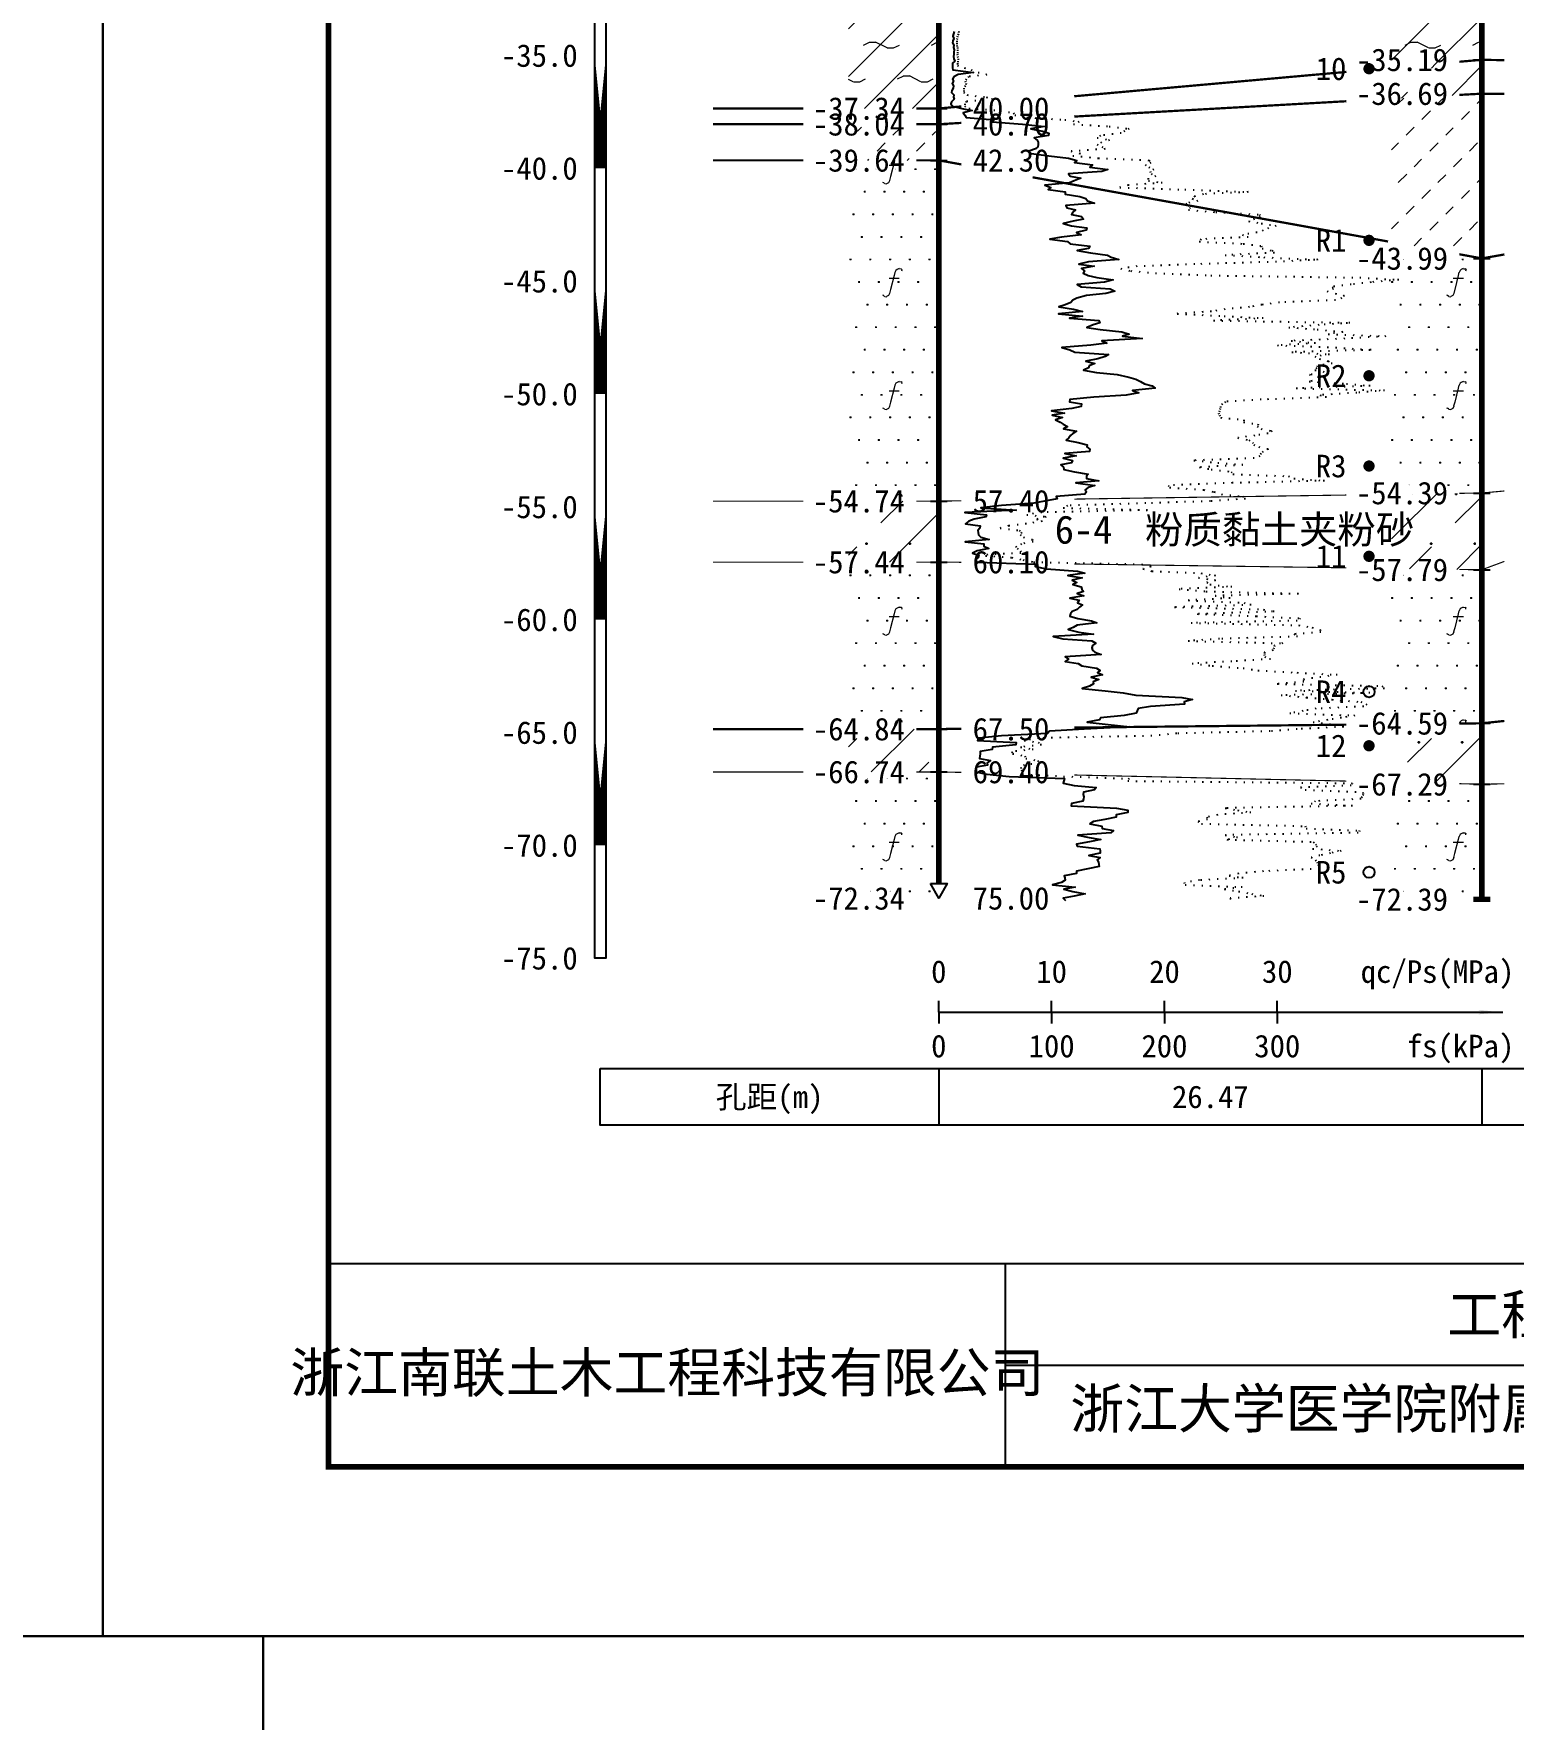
# Model space of a CAD drawing. Extents: x -37 to 3540, y -1485 to 297.
# Drawn here: x 1302.6 to 1433.7, y -7.4 to 142 of the extents above; entities that cross this region are included whole.
import ezdxf
from ezdxf.enums import TextEntityAlignment as Align

# ---------------------------------------------------------------- set-up
doc = ezdxf.new("R2010")
doc.units = 0
doc.linetypes.add('DOT', pattern=[6.35, 0, -6.35])
doc.layers.get('0').update_dxf_attribs({"linetype": 'CONTINUOUS'})
for name, color, linetype in [('CURVE', 200, 'CONTINUOUS'), ('FRAME', 7, 'CONTINUOUS'), ('HOLE', 41, 'CONTINUOUS'), ('RULER', 7, 'CONTINUOUS'), ('SAMPLE', 1, 'CONTINUOUS'), ('STRATUM', 241, 'CONTINUOUS')]:
    doc.layers.add(name, color=color, linetype=linetype)
doc.layers.add('HATCH', color=7, linetype='CONTINUOUS', lineweight=13)
doc.styles.add('ST', font='')
doc.styles.get('ST').set_extended_font_data('SimSun')
pattern_1 = [(45, (1308.7487, 0), (-2.12132, 2.12132), [10, 0]), (26.565, (1309.8228, -0.2536), (5.999823, 5.999812), [0.567, -12.849]), (0, (1309.256, -0.2536), (0, 6), [0.567, -5.433]), (26.565, (1307.1674, 0), (5.999823, 5.999812), [0.567, -12.849]), (0, (1307.6745, 0.2536), (0, 6), [0.567, -5.433]), (153.435, (1309.2558, -0.2536), (-5.999818, -5e-06), [1.134, -12.2826]), (26.565, (1312.8228, 2.7464), (5.999823, 5.999812), [0.567, -12.849]), (0, (1312.256, 2.7464), (0, 6), [0.567, -5.433]), (26.565, (1310.1674, 3), (5.999823, 5.999812), [0.567, -12.849]), (0, (1310.6745, 3.2536), (0, 6), [0.567, -5.433]), (153.435, (1312.2558, 2.7464), (-5.999818, -5e-06), [1.134, -12.2826])]
pattern_2 = [(45, (1308.7487, 0), (-6e-07, 6.99998), [0.9473, -8.9522]), (45, (1310.1487, 1.4), (-6e-07, 6.99998), [0.9869, -8.9126]), (45, (1311.5487, 2.8), (-6e-07, 6.99998), [1.06018, -8.83931]), (45, (1312.9487, 4.2), (-6e-07, 6.99998), [0.94918, -8.95032]), (45, (1314.3487, 5.6), (-6e-07, 6.99998), [1.0365, -8.863]), (45, (1312.2487, 0), (-6e-07, 6.99998), [1.01335, -8.88615]), (45, (1313.6487, 1.4), (-6e-07, 6.99998), [1.07896, -12.12037]), (45, (1315.0487, 2.8), (-6e-07, 6.99998), [0.99882, -8.90067]), (45, (1309.4487, 4.2), (-4e-07, 6.99998), [1.05533, -8.84416]), (45, (1310.8487, 5.6), (-4e-07, 6.99998), [1.0365, -8.863])]
pattern_3 = [(82.875, (1307.914, -1.206), (0.000369, 10.0001764), [0.0893, -80.5337]), (143.13, (1308.015, -1.2818), (-29.999964, 20.000054), [0.12627, -49.87373]), (172.875, (1308.1923, -1.304), (-70.000246, 9.99966), [0.17857, -80.44443]), (206.565, (1308.3707, -1.2147), (-9.9997, -9.99969), [0.19954, -22.16046]), (243.435, (1308.46, -1.0363), (9e-06, -9.9997), [0.19954, -22.16146]), (255.964, (1308.5493, -0.679), (-0.0002, -9.9995), [0.36813, -40.86287]), (255.964, (1308.8593, 0.561), (-0.0002, -9.9995), [1.2784, -39.9526]), (255.964, (1308.9278, 0.835), (-0.0002, -9.9995), [0.28235, -40.94865]), (216.87, (1309.118, 1.0892), (-9.999982, -10.000018), [0.12627, -49.87373]), (243.435, (1309.017, 1.0135), (9e-06, -9.9997), [0.19954, -22.16146]), (206.565, (1309.2965, 1.1785), (-9.9997, -9.99969), [0.19954, -22.16046]), (172.875, (1309.4737, 1.1563), (-70.000246, 9.99966), [0.17857, -80.44443]), (143.13, (1309.5747, 1.0806), (-29.999964, 20.000054), [0.12627, -49.87373]), (82.875, (1309.5636, 0.992), (0.000369, 10.0001764), [0.0893, -80.5337]), (0, (1308.419, 0.34), (0, 10), [0.89286, -9.10714]), (0, (1308.7737, 0), (1, 2), [0, -1.75]), (0, (1308.7487, 0.025), (1, 2), [0, -1.75]), (0, (1308.7487, 0), (1, 2), [0, -1.75]), (0, (1308.7237, 0), (1, 2), [0, -1.75]), (0, (1308.7487, -0.025), (1, 2), [0, -1.75])]
pattern_4 = [(45, (1308.7487, 0), (-4.24264, 4.24264), [10, 0]), (45, (1309.8097, -3.182), (-2.12132, 6.36396), [3, -3])]
pattern_5 = [(82.875, (1306.9125, -2.6533), (0.000812, 22.00039), [0.1964, -177.1742]), (143.13, (1307.1348, -2.82), (-65.99992, 44.00012), [0.2778, -109.7222]), (172.875, (1307.5246, -2.8687), (-154.00054, 21.999253), [0.3929, -176.9777]), (206.565, (1307.917, -2.672), (-21.99935, -21.9993), [0.439, -48.753]), (243.435, (1308.114, -2.28), (2e-05, -21.99933), [0.439, -48.7552]), (255.964, (1308.31, -1.494), (-0.00044, -21.9989), [0.8099, -89.8983]), (255.964, (1308.992, 1.2344), (-0.00044, -21.9989), [2.8124, -87.8958]), (255.964, (1309.1427, 1.837), (-0.00044, -21.9989), [0.6212, -90.087]), (216.87, (1309.5613, 2.3963), (-21.99996, -22.00004), [0.2778, -109.7222]), (243.435, (1309.339, 2.23), (2e-05, -21.99933), [0.439, -48.7552]), (206.565, (1309.954, 2.593), (-21.99935, -21.9993), [0.439, -48.753]), (172.875, (1310.3437, 2.544), (-154.00054, 21.999253), [0.3929, -176.9777]), (143.13, (1310.566, 2.3772), (-65.99992, 44.00012), [0.2778, -109.7222]), (82.875, (1310.5416, 2.1823), (0.00081, 22.00039), [0.1964, -177.1742]), (0, (1308.023, 0.748), (0, 22), [1.9643, -20.0357]), (0, (1308.8037, 0), (2.2, 4.4), [0, -3.85]), (0, (1308.7487, 0.055), (2.2, 4.4), [0, -3.85]), (0, (1308.7487, 0), (2.2, 4.4), [0, -3.85]), (0, (1308.6937, 0), (2.2, 4.4), [0, -3.85]), (0, (1308.7487, -0.055), (2.2, 4.4), [0, -3.85])]

# ---------------------------------------------------------------- blocks, each defined once
blk = doc.blocks.new('图签_A3长')
for p, q in [((0, 18), (-380, 18)), ((-380, 18), (-380, 0)), ((-320, 0), (-320, 18)), ((-320, 9), (0, 9)), ((-380, 0), (0, 0))]:
    blk.add_line(p, q)
at = {"style": 'ST'}
blk.add_text('工程名称', height=3.5, dxfattribs=at).set_placement((-271.3, 13.5), align=Align.MIDDLE_CENTER)
for tag, p in [('01＿单位名称', (-349.98, 8.36)), ('02＿工程名称', (-271.3, 5.16)), ('04＿工程编号', (-176.51, 4.65)), ('05＿日期', (-35.59, 4.65)), ('06＿图号', (-11.16, 4.91))]:
    blk.add_attdef(tag, text='', height=3.5, dxfattribs=at).set_placement(p, align=Align.MIDDLE_CENTER)
at = {"style": 'ST', "width": 0.85}
blk.add_attdef('03＿图件名称', text='', height=3, dxfattribs=at).set_placement((-205.49, 5.05), align=Align.MIDDLE_CENTER)
blk = doc.blocks.new('Arrow')
for points in [[(-3.984779, 0.348623), (0, 0), (-3.189535, 0)], [(-3.189535, 0), (0, 0), (-3.984779, -0.348623)]]:
    blk.add_solid(points)
blk = doc.blocks.new('SampleSoilUndisturbed')
at = {"const_width": 0.5}
blk.add_lwpolyline([(-0.25, 0, 1), (0.25, 0, 1)], format="xyb", close=True, dxfattribs=at)
blk = doc.blocks.new('SampleSoilDisturbed')
blk.add_circle((0, 0), 0.5)

msp = doc.modelspace()

# ---------------------------------------------------------------- hatches: boundary and pattern name
at = {"layer": 'HATCH'}
h = msp.add_hatch(dxfattribs=at)
h.set_pattern_fill('YNNT', color=251, style=0)
h.set_pattern_definition(pattern_1)
h.paths.add_polyline_path([(1430.96, 150.5), (1422.96, 149.98), (1422.96, 138.98), (1430.96, 139.69)])
h.paths.add_polyline_path([(1418.89, 138.21), (1428.45, 138.21), (1428.45, 141.14), (1418.89, 141.14)], flags=9)
h.paths.add_polyline_path([(1418.89, 149.01), (1428.45, 149.01), (1428.45, 151.94), (1418.89, 151.94)], flags=9)
h = msp.add_hatch(dxfattribs=at)
h.set_pattern_fill('YNNT', color=251, style=0)
h.set_pattern_definition(pattern_1)
h.paths.add_polyline_path([(1382.83, 147.38), (1374.83, 147.38), (1374.83, 135.38), (1382.83, 135.38)])
h.paths.add_polyline_path([(1370.76, 133.9), (1380.32, 133.9), (1380.32, 136.83), (1370.76, 136.83)], flags=9)
h.paths.add_polyline_path([(1370.76, 145.9), (1380.32, 145.9), (1380.32, 148.83), (1370.76, 148.83)], flags=9)
h = msp.add_hatch(dxfattribs=at)
h.set_pattern_fill('FZNT', color=32, style=0)
h.set_pattern_definition(pattern_4)
h.paths.add_polyline_path([(1430.96, 139.69), (1422.96, 138.98), (1422.96, 136.24), (1430.96, 136.69)])
h.paths.add_polyline_path([(1418.89, 135.21), (1428.45, 135.21), (1428.45, 138.14), (1418.89, 138.14)], flags=9)
h.paths.add_polyline_path([(1418.89, 138.21), (1428.45, 138.21), (1428.45, 141.14), (1418.89, 141.14)], flags=9)
h = msp.add_hatch(dxfattribs=at)
h.set_pattern_fill('NZFT', color=52, style=0)
h.set_pattern_definition(pattern_2)
h.paths.add_polyline_path([(1430.96, 136.69), (1422.96, 136.24), (1422.96, 123.54), (1430.96, 122.09)])
h.paths.add_polyline_path([(1418.89, 120.61), (1428.45, 120.61), (1428.45, 123.54), (1418.89, 123.54)], flags=9)
h.paths.add_polyline_path([(1418.89, 135.21), (1428.45, 135.21), (1428.45, 138.14), (1418.89, 138.14)], flags=9)
h = msp.add_hatch(dxfattribs=at)
h.set_pattern_fill('NZFT', color=52, style=0)
h.set_pattern_definition(pattern_2)
h.paths.add_polyline_path([(1382.83, 133.98), (1374.83, 133.98), (1374.83, 130.78), (1382.83, 130.78)])
h.paths.add_polyline_path([(1370.76, 129.3), (1380.32, 129.3), (1380.32, 132.23), (1370.76, 132.23)], flags=9)
h.paths.add_polyline_path([(1370.76, 132.5), (1380.32, 132.5), (1380.32, 135.43), (1370.76, 135.43)], flags=9)
h = msp.add_hatch(dxfattribs=at)
h.set_pattern_fill('FS', color=142, style=0)
h.set_pattern_definition(pattern_3)
h.paths.add_polyline_path([(1382.83, 130.78), (1374.83, 130.78), (1374.83, 100.58), (1382.83, 100.58)])
h.paths.add_polyline_path([(1370.77, 99.1), (1380.32, 99.1), (1380.32, 102), (1370.77, 102)], flags=9)
h.paths.add_polyline_path([(1370.76, 129.3), (1380.32, 129.3), (1380.32, 132.23), (1370.76, 132.23)], flags=9)
h = msp.add_hatch(dxfattribs=at)
h.set_pattern_fill('FS', color=142, style=0)
h.set_pattern_definition(pattern_3)
h.paths.add_polyline_path([(1430.96, 122.09), (1422.96, 123.54), (1422.96, 101.18), (1430.96, 101.3)])
h.paths.add_polyline_path([(1418.89, 99.81), (1428.45, 99.81), (1428.45, 102.74), (1418.89, 102.74)], flags=9)
h.paths.add_polyline_path([(1418.89, 120.61), (1428.45, 120.61), (1428.45, 123.54), (1418.89, 123.54)], flags=9)
h = msp.add_hatch(dxfattribs=at)
h.set_pattern_fill('FZNT', color=32, style=0)
h.set_pattern_definition(pattern_4)
h.paths.add_polyline_path([(1382.83, 100.58), (1374.83, 100.58), (1374.83, 95.18), (1382.83, 95.18)])
h.paths.add_polyline_path([(1370.77, 93.7), (1380.32, 93.7), (1380.32, 96.6), (1370.77, 96.6)], flags=9)
h.paths.add_polyline_path([(1370.77, 99.1), (1380.32, 99.1), (1380.32, 102), (1370.77, 102)], flags=9)
h = msp.add_hatch(dxfattribs=at)
h.set_pattern_fill('FS', color=32, scale=2.2, style=0)
h.set_pattern_definition(pattern_5)
h.paths.add_polyline_path([(1382.83, 100.58), (1374.83, 100.58), (1374.83, 95.18), (1382.83, 95.18)])
h.paths.add_polyline_path([(1370.77, 93.7), (1380.32, 93.7), (1380.32, 96.6), (1370.77, 96.6)], flags=9)
h.paths.add_polyline_path([(1370.77, 99.1), (1380.32, 99.1), (1380.32, 102), (1370.77, 102)], flags=9)
h = msp.add_hatch(dxfattribs=at)
h.set_pattern_fill('FZNT', color=32, style=0)
h.set_pattern_definition(pattern_4)
h.paths.add_polyline_path([(1430.96, 101.3), (1422.96, 101.18), (1422.96, 94.61), (1430.96, 94.5)])
h.paths.add_polyline_path([(1418.89, 93.01), (1428.45, 93.01), (1428.45, 95.94), (1418.89, 95.94)], flags=9)
h.paths.add_polyline_path([(1418.89, 99.81), (1428.45, 99.81), (1428.45, 102.74), (1418.89, 102.74)], flags=9)
h = msp.add_hatch(dxfattribs=at)
h.set_pattern_fill('FS', color=32, scale=2.2, style=0)
h.set_pattern_definition(pattern_5)
h.paths.add_polyline_path([(1430.96, 101.3), (1422.96, 101.18), (1422.96, 94.61), (1430.96, 94.5)])
h.paths.add_polyline_path([(1418.89, 93.01), (1428.45, 93.01), (1428.45, 95.94), (1418.89, 95.94)], flags=9)
h.paths.add_polyline_path([(1418.89, 99.81), (1428.45, 99.81), (1428.45, 102.74), (1418.89, 102.74)], flags=9)
h = msp.add_hatch(dxfattribs=at)
h.set_pattern_fill('FS', color=142, style=0)
h.set_pattern_definition(pattern_3)
h.paths.add_polyline_path([(1382.83, 95.18), (1374.83, 95.18), (1374.83, 80.38), (1382.83, 80.38)])
h.paths.add_polyline_path([(1370.76, 78.9), (1380.32, 78.9), (1380.32, 81.83), (1370.76, 81.83)], flags=9)
h.paths.add_polyline_path([(1370.77, 93.7), (1380.32, 93.7), (1380.32, 96.6), (1370.77, 96.6)], flags=9)
h = msp.add_hatch(dxfattribs=at)
h.set_pattern_fill('FS', color=142, style=0)
h.set_pattern_definition(pattern_3)
h.paths.add_polyline_path([(1430.96, 94.5), (1422.96, 94.61), (1422.96, 80.81), (1430.96, 80.89)])
h.paths.add_polyline_path([(1418.89, 79.41), (1428.45, 79.41), (1428.45, 82.34), (1418.89, 82.34)], flags=9)
h.paths.add_polyline_path([(1418.89, 93.01), (1428.45, 93.01), (1428.45, 95.94), (1418.89, 95.94)], flags=9)
h = msp.add_hatch(dxfattribs=at)
h.set_pattern_fill('FZNT', color=32, style=0)
h.set_pattern_definition(pattern_4)
h.paths.add_polyline_path([(1430.96, 80.89), (1422.96, 80.81), (1422.96, 75.68), (1430.96, 75.49)])
h.paths.add_polyline_path([(1418.89, 74.01), (1428.45, 74.01), (1428.45, 76.94), (1418.89, 76.94)], flags=9)
h.paths.add_polyline_path([(1418.89, 79.41), (1428.45, 79.41), (1428.45, 82.34), (1418.89, 82.34)], flags=9)
h = msp.add_hatch(dxfattribs=at)
h.set_pattern_fill('FS', color=32, scale=2.2, style=0)
h.set_pattern_definition(pattern_5)
h.paths.add_polyline_path([(1430.96, 80.89), (1422.96, 80.81), (1422.96, 75.68), (1430.96, 75.49)])
h.paths.add_polyline_path([(1418.89, 74.01), (1428.45, 74.01), (1428.45, 76.94), (1418.89, 76.94)], flags=9)
h.paths.add_polyline_path([(1418.89, 79.41), (1428.45, 79.41), (1428.45, 82.34), (1418.89, 82.34)], flags=9)
h = msp.add_hatch(dxfattribs=at)
h.set_pattern_fill('FZNT', color=32, style=0)
h.set_pattern_definition(pattern_4)
h.paths.add_polyline_path([(1382.83, 80.38), (1374.83, 80.38), (1374.83, 76.58), (1382.83, 76.58)])
h.paths.add_polyline_path([(1370.76, 75.1), (1380.32, 75.1), (1380.32, 78.03), (1370.76, 78.03)], flags=9)
h.paths.add_polyline_path([(1370.76, 78.9), (1380.32, 78.9), (1380.32, 81.83), (1370.76, 81.83)], flags=9)
h = msp.add_hatch(dxfattribs=at)
h.set_pattern_fill('FS', color=142, style=0)
h.set_pattern_definition(pattern_3)
h.paths.add_polyline_path([(1382.83, 76.58), (1374.83, 76.58), (1374.83, 65.38), (1382.83, 65.38), (1382.08, 66.68), (1382.83, 66.68)])
h.paths.add_polyline_path([(1370.76, 63.9), (1380.32, 63.9), (1380.32, 66.83), (1370.76, 66.83)], flags=9)
h.paths.add_polyline_path([(1370.76, 75.1), (1380.32, 75.1), (1380.32, 78.03), (1370.76, 78.03)], flags=9)
h = msp.add_hatch(dxfattribs=at)
h.set_pattern_fill('FS', color=142, style=0)
h.set_pattern_definition(pattern_3)
h.paths.add_polyline_path([(1430.96, 75.49), (1422.96, 75.68), (1422.96, 65.29), (1430.96, 65.29)])
h.paths.add_polyline_path([(1418.89, 63.81), (1428.45, 63.81), (1428.45, 66.74), (1418.89, 66.74)], flags=9)
h.paths.add_polyline_path([(1418.89, 74.01), (1428.45, 74.01), (1428.45, 76.94), (1418.89, 76.94)], flags=9)

# ---------------------------------------------------------------- linework, layer by layer
at = {"layer": 'CURVE', "color": 30, "linetype": 'Continuous'}
msp.add_lwpolyline([(1384.2, 142.19), (1384.14, 141.98), (1384.08, 141.79), (1384.15, 141.58), (1384.06, 141.38), (1384.04, 141.19), (1384.15, 140.98), (1384.13, 140.79), (1384.19, 140.58), (1384.17, 140.38), (1384.15, 140.19), (1384.13, 139.98), (1384.15, 139.79), (1384.26, 139.58), (1384.05, 139.38), (1384.05, 139.19), (1384.05, 138.98), (1384.07, 138.79), (1385.91, 138.58), (1384.55, 138.38), (1384.16, 138.19), (1384.03, 137.98), (1384.12, 137.79), (1384.02, 137.58), (1384.13, 137.38), (1384.09, 137.19), (1383.99, 136.98), (1383.96, 136.79), (1384.16, 136.58), (1384.13, 136.38), (1384.19, 136.19), (1383.96, 135.98), (1383.9, 135.79), (1384.05, 135.58), (1384.87, 135.38), (1385.78, 135.19), (1384.99, 134.98), (1385.14, 134.79), (1385.25, 134.58), (1387.73, 134.38), (1387.55, 134.19), (1390.24, 133.98), (1392.16, 133.79), (1391, 133.58), (1392.03, 133.38), (1392.59, 133.19), (1392.54, 132.98), (1391.27, 132.79), (1391.56, 132.58), (1391.64, 132.38), (1391.64, 132.19), (1391.62, 131.98), (1391.39, 131.79), (1390.81, 131.58), (1391.03, 131.38), (1392.59, 131.19), (1394.32, 130.98), (1395.05, 130.78), (1394.86, 130.58), (1396.45, 130.38), (1396.23, 130.19), (1397.82, 129.98), (1397.29, 129.79), (1394.32, 129.58), (1394.47, 129.38), (1395.43, 129.19), (1394.82, 128.98), (1394.42, 128.79), (1392.24, 128.58), (1392.75, 128.38), (1392.51, 128.19), (1394.03, 127.98), (1394.03, 127.79), (1395.34, 127.58), (1395.85, 127.39), (1396, 127.19), (1396.62, 126.98), (1394.08, 126.79), (1394.17, 126.58), (1394.94, 126.39), (1394.7, 126.19), (1394.59, 125.98), (1395.49, 125.79), (1395.64, 125.58), (1394.73, 125.39), (1393.84, 125.19), (1394.6, 124.98), (1395.95, 124.79), (1395.89, 124.58), (1395.03, 124.39), (1395.44, 124.19), (1393.7, 123.98), (1392.67, 123.79), (1394.24, 123.58), (1394.46, 123.39), (1396.22, 123.19), (1396.11, 122.98), (1395.08, 122.79), (1396.27, 122.58), (1397.79, 122.39), (1398.11, 122.19), (1398.8, 121.98), (1396.1, 121.79), (1395.25, 121.58), (1396.6, 121.39), (1395.49, 121.19), (1395.74, 120.98), (1395.62, 120.79), (1396.07, 120.58), (1396.85, 120.39), (1398.28, 120.19), (1397.52, 119.98), (1395.1, 119.79), (1395.46, 119.58), (1398.03, 119.39), (1398.44, 119.19), (1397.64, 118.98), (1395.93, 118.79), (1395.05, 118.58), (1394.72, 118.39), (1394.52, 118.19), (1394.04, 117.98), (1393.47, 117.79), (1394.76, 117.58), (1395.57, 117.39), (1393.43, 117.19), (1395.57, 116.98), (1394.41, 116.79), (1397.01, 116.58), (1397.1, 116.39), (1396.51, 116.19), (1395.96, 115.98), (1397.14, 115.79), (1399.04, 115.58), (1399.7, 115.39), (1399.11, 115.19), (1400.86, 114.98), (1397.28, 114.79), (1397.72, 114.58), (1396.31, 114.39), (1393.74, 114.19), (1394.44, 113.98), (1394.9, 113.79), (1397.86, 113.58), (1397.58, 113.39), (1396.93, 113.19), (1395.87, 112.98), (1396.66, 112.79), (1396.16, 112.58), (1396.11, 112.39), (1395.65, 112.19), (1396.82, 111.98), (1398.65, 111.79), (1399.68, 111.58), (1400.3, 111.39), (1400.7, 111.19), (1401.05, 110.98), (1401.74, 110.79), (1402.02, 110.58), (1400, 110.39), (1400.55, 110.19), (1399.45, 109.98), (1396.56, 109.79), (1394.43, 109.58), (1394.42, 109.39), (1395.48, 109.19), (1395.44, 108.98), (1394.62, 108.79), (1392.83, 108.58), (1393.98, 108.39), (1392.87, 108.19), (1393.8, 107.98), (1393.16, 107.79), (1393.59, 107.58), (1393.84, 107.39), (1394.24, 107.19), (1393.88, 106.98), (1395.04, 106.79), (1394.71, 106.58), (1394.51, 106.39), (1394.34, 106.19), (1394.12, 105.98), (1395.17, 105.79), (1395.98, 105.58), (1395.96, 105.39), (1396.22, 105.19), (1396.2, 104.98), (1394, 104.79), (1394.99, 104.58), (1393.86, 104.39), (1394.67, 104.19), (1394.58, 103.98), (1393.66, 103.79), (1393.87, 103.58), (1393.91, 103.39), (1394.87, 103.19), (1396.06, 102.98), (1395.93, 102.79), (1395.92, 102.58), (1397.02, 102.39), (1394.97, 102.19), (1396.67, 101.98), (1396.08, 101.79), (1395.81, 101.58), (1395.93, 101.39), (1395.78, 101.19), (1393.23, 100.98), (1393.32, 100.79), (1392.19, 100.58), (1391.25, 100.39), (1388.4, 100.19), (1386.55, 99.98), (1389.69, 99.79), (1385.14, 99.58), (1387.06, 99.38), (1387.01, 99.19), (1385.95, 98.98), (1385.5, 98.79), (1385.19, 98.58), (1386.5, 98.38), (1386.48, 98.19), (1386.28, 97.98), (1386.31, 97.79), (1386.35, 97.58), (1386.56, 97.38), (1387.28, 97.19), (1385.18, 96.98), (1386.83, 96.79), (1386.83, 96.58), (1387.27, 96.38), (1386.24, 96.19), (1385.83, 95.98), (1386.38, 95.79), (1386.33, 95.58), (1386.04, 95.38), (1386.26, 95.18), (1391.38, 94.98), (1391.37, 94.79), (1392.37, 94.58), (1395.12, 94.38), (1395.78, 94.19), (1394.28, 93.98), (1395.53, 93.79), (1394.64, 93.58), (1395.06, 93.38), (1394.71, 93.19), (1395.46, 92.98), (1395.52, 92.79), (1395.66, 92.58), (1395.08, 92.38), (1395.68, 92.19), (1394.43, 91.98), (1395.26, 91.79), (1395.12, 91.58), (1395.56, 91.38), (1395.3, 91.19), (1395.09, 90.98), (1394.64, 90.79), (1394.49, 90.58), (1394.44, 90.38), (1395.14, 90.19), (1396.36, 89.98), (1396.83, 89.79), (1395.09, 89.58), (1394.74, 89.38), (1394.29, 89.19), (1395.25, 88.98), (1396.55, 88.79), (1392.97, 88.58), (1393.83, 88.38), (1396.39, 88.19), (1396.74, 87.98), (1396.44, 87.79), (1396.4, 87.58), (1396.46, 87.38), (1396.65, 87.19), (1397.21, 86.99), (1394.02, 86.78), (1394.33, 86.58), (1394.03, 86.38), (1395.19, 86.19), (1395.51, 85.99), (1396.82, 85.78), (1397.12, 85.58), (1396.89, 85.38), (1397.34, 85.19), (1396.33, 84.99), (1397.02, 84.78), (1396.51, 84.58), (1396.54, 84.38), (1396.18, 84.19), (1395.53, 83.99), (1397.58, 83.78), (1399.16, 83.58), (1400.28, 83.38), (1404.37, 83.19), (1405.32, 82.99), (1404.59, 82.78), (1404.61, 82.58), (1401.6, 82.38), (1400.49, 82.19), (1400.4, 81.99), (1400.33, 81.78), (1399.25, 81.58), (1397.15, 81.38), (1397.06, 81.19), (1395.97, 80.99), (1397.83, 80.78), (1399.76, 80.58), (1395.71, 80.38), (1392.63, 80.19), (1392.47, 79.99), (1388.38, 79.78), (1386.38, 79.58), (1386.26, 79.38), (1389.7, 79.19), (1389.66, 78.99), (1387.6, 78.78), (1387.56, 78.58), (1386.5, 78.38), (1386.49, 78.19), (1386.47, 77.99), (1386.45, 77.78), (1387.42, 77.58), (1387.13, 77.38), (1387.14, 77.19), (1386.13, 76.99), (1386.11, 76.78), (1386.09, 76.58), (1387.09, 76.38), (1389.06, 76.19), (1393.96, 75.99), (1393.9, 75.78), (1393.86, 75.58), (1394.82, 75.38), (1396.78, 75.19), (1396.64, 74.99), (1395.65, 74.78), (1395.63, 74.58), (1395.68, 74.38), (1395.64, 74.19), (1395.61, 73.99), (1394.58, 73.78), (1394.55, 73.58), (1398.58, 73.38), (1399.58, 73.19), (1399.58, 72.99), (1398.56, 72.78), (1398.55, 72.58), (1397.55, 72.38), (1396.54, 72.19), (1396.22, 71.99), (1397.29, 71.78), (1397.32, 71.58), (1398.32, 71.38), (1398.08, 71.19), (1395.15, 70.99), (1396.17, 70.78), (1397.18, 70.58), (1396.18, 70.38), (1395.04, 70.19), (1395.09, 69.99), (1397.11, 69.78), (1397.12, 69.58), (1397.12, 69.38), (1396.12, 69.19), (1397.12, 68.99), (1396.87, 68.78), (1396.98, 68.58), (1397.01, 68.38), (1397.03, 68.19), (1396.04, 67.99), (1395.04, 67.78), (1395.02, 67.58), (1393.95, 67.38), (1393.99, 67.19), (1394.03, 66.99), (1393.71, 66.78), (1392.9, 66.58), (1394.91, 66.38), (1393.92, 66.19), (1394.72, 65.99), (1395.8, 65.78), (1394.83, 65.58), (1393.85, 65.38), (1394.06, 65.19)], dxfattribs=at)
at = {"layer": 'CURVE', "color": 100, "linetype": 'DOT', "ltscale": 0.1}
msp.add_lwpolyline([(1384.6, 142.19), (1384.57, 141.98), (1384.49, 141.79), (1384.45, 141.58), (1384.42, 141.38), (1384.43, 141.19), (1384.44, 140.98), (1384.48, 140.79), (1384.48, 140.58), (1384.48, 140.38), (1384.47, 140.19), (1384.5, 139.98), (1384.56, 139.79), (1384.53, 139.58), (1384.5, 139.38), (1384.48, 139.19), (1385.09, 138.98), (1385.69, 138.79), (1386.32, 138.58), (1387.09, 138.38), (1385.46, 138.19), (1385.29, 137.98), (1385.16, 137.79), (1385.25, 137.58), (1385.21, 137.38), (1385.05, 137.19), (1385.04, 136.98), (1385.03, 136.79), (1385.32, 136.58), (1387.04, 136.38), (1387.59, 136.19), (1385.26, 135.98), (1385.15, 135.79), (1385.1, 135.58), (1385.5, 135.38), (1388.27, 135.19), (1389.46, 134.98), (1389.56, 134.79), (1390.62, 134.58), (1394, 134.38), (1395.28, 134.19), (1394.76, 133.98), (1397.93, 133.79), (1399.71, 133.58), (1399.32, 133.38), (1399, 133.19), (1397.16, 132.98), (1396.87, 132.79), (1397.97, 132.58), (1397.25, 132.38), (1396.87, 132.19), (1397.28, 131.98), (1397.56, 131.79), (1394.56, 131.58), (1395.4, 131.38), (1394.7, 131.19), (1396.96, 130.98), (1401.47, 130.78), (1401.63, 130.58), (1401.12, 130.38), (1401.45, 130.19), (1401.89, 129.98), (1401.56, 129.79), (1401.64, 129.58), (1402.06, 129.38), (1401.38, 129.19), (1401.41, 128.98), (1402.64, 128.79), (1399.63, 128.58), (1398.87, 128.38), (1404.63, 128.19), (1410.24, 127.98), (1406.3, 127.79), (1405.49, 127.58), (1405.3, 127.39), (1405.8, 127.19), (1404.72, 126.98), (1404.94, 126.79), (1405.11, 126.58), (1404.96, 126.39), (1407.37, 126.19), (1411.26, 125.98), (1411.31, 125.79), (1410.81, 125.58), (1410.29, 125.39), (1411.41, 125.19), (1412.73, 124.98), (1412.06, 124.79), (1411.59, 124.58), (1411.04, 124.39), (1409.74, 124.19), (1410.26, 123.98), (1406.08, 123.79), (1405.91, 123.58), (1409.82, 123.39), (1411.39, 123.19), (1411.48, 122.98), (1412.35, 122.79), (1412.57, 122.58), (1408.21, 122.39), (1411.64, 122.19), (1416.41, 121.98), (1412.76, 121.79), (1405.53, 121.58), (1400.42, 121.39), (1398.96, 121.19), (1399.85, 120.98), (1402.03, 120.79), (1406.93, 120.58), (1420.14, 120.39), (1423.59, 120.19), (1421.14, 119.98), (1419.38, 119.79), (1417.68, 119.58), (1417.82, 119.39), (1417.24, 119.19), (1417.97, 118.98), (1418.77, 118.79), (1418.55, 118.58), (1417.99, 118.39), (1413.03, 118.19), (1411.46, 117.98), (1410.38, 117.79), (1408.21, 117.58), (1406.99, 117.39), (1403.97, 117.19), (1408.11, 116.98), (1411.58, 116.79), (1407.18, 116.58), (1419.27, 116.39), (1416.55, 116.19), (1413.84, 115.98), (1416.36, 115.79), (1418.63, 115.58), (1417.35, 115.39), (1422.45, 115.19), (1418.82, 114.98), (1414.07, 114.79), (1416.21, 114.58), (1412.85, 114.39), (1418, 114.19), (1421.14, 113.98), (1414.13, 113.79), (1417.45, 113.58), (1416.16, 113.39), (1416.55, 113.19), (1417.35, 112.98), (1417.7, 112.79), (1416.4, 112.58), (1416.32, 112.39), (1416.17, 112.19), (1417.38, 111.98), (1415.68, 111.79), (1416.56, 111.58), (1416.63, 111.39), (1415.66, 111.19), (1418.96, 110.98), (1421.05, 110.79), (1414.51, 110.58), (1422.34, 110.39), (1419.88, 110.19), (1416.61, 109.98), (1417.18, 109.79), (1411.4, 109.58), (1408.23, 109.39), (1407.98, 109.19), (1407.81, 108.98), (1407.76, 108.79), (1407.72, 108.58), (1407.62, 108.39), (1407.7, 108.19), (1407.81, 107.98), (1409.87, 107.79), (1409.84, 107.58), (1411.13, 107.39), (1411.06, 107.19), (1411.4, 106.98), (1412.37, 106.79), (1412.01, 106.58), (1410.84, 106.39), (1409.33, 106.19), (1410.32, 105.98), (1410.63, 105.79), (1410.76, 105.58), (1411.18, 105.39), (1412.06, 105.19), (1411.57, 104.98), (1411.4, 104.79), (1411.28, 104.58), (1410.79, 104.39), (1405.43, 104.19), (1407.56, 103.98), (1409.78, 103.79), (1405.93, 103.58), (1406.97, 103.39), (1408.75, 103.19), (1408.9, 102.98), (1413.81, 102.79), (1414.31, 102.58), (1417, 102.39), (1408.86, 102.19), (1403.17, 101.98), (1403.29, 101.79), (1406.32, 101.58), (1407.22, 101.39), (1407.88, 101.19), (1409.75, 100.98), (1410, 100.79), (1406.91, 100.58), (1401.18, 100.39), (1394.23, 100.19), (1393.86, 99.98), (1401.34, 99.79), (1391.96, 99.58), (1390.63, 99.38), (1392.35, 99.19), (1391.5, 98.98), (1391.98, 98.79), (1390.59, 98.58), (1389.05, 98.38), (1388.27, 98.19), (1389.96, 97.98), (1390.19, 97.79), (1390.05, 97.58), (1390.33, 97.38), (1391.09, 97.19), (1391.19, 96.98), (1390.15, 96.79), (1389.67, 96.58), (1389.78, 96.38), (1390.07, 96.19), (1390.11, 95.98), (1386.24, 95.79), (1389.29, 95.58), (1390.31, 95.38), (1391.23, 95.18), (1400.8, 94.98), (1401.66, 94.79), (1400.92, 94.58), (1401.72, 94.38), (1406.06, 94.19), (1407.34, 93.98), (1405.84, 93.79), (1407.34, 93.58), (1406.59, 93.38), (1406.86, 93.19), (1408.81, 92.98), (1404.12, 92.79), (1406.51, 92.58), (1414.72, 92.38), (1407.31, 92.19), (1408.64, 91.98), (1404.94, 91.79), (1409.88, 91.58), (1410.51, 91.38), (1403.72, 91.19), (1411.59, 90.98), (1412.55, 90.79), (1405.74, 90.58), (1410.97, 90.38), (1414.87, 90.19), (1414.59, 89.98), (1405.2, 89.79), (1414.72, 89.58), (1415.9, 89.38), (1416.61, 89.19), (1416.69, 88.98), (1414.29, 88.79), (1414.62, 88.58), (1407.71, 88.38), (1404.94, 88.19), (1413.32, 87.98), (1412.58, 87.79), (1412.53, 87.58), (1412.45, 87.38), (1411.7, 87.19), (1411.68, 86.99), (1411.72, 86.78), (1412.23, 86.58), (1408.81, 86.38), (1405.28, 86.19), (1407.07, 85.99), (1409.8, 85.78), (1411.11, 85.58), (1414.57, 85.38), (1418.14, 85.19), (1416.7, 84.99), (1415.16, 84.78), (1415.19, 84.58), (1412.83, 84.38), (1422.11, 84.19), (1422.32, 83.99), (1414.44, 83.78), (1421.04, 83.58), (1413.17, 83.38), (1415.43, 83.19), (1417.67, 82.99), (1420.24, 82.78), (1420.76, 82.58), (1420.49, 82.38), (1416.28, 82.19), (1415.12, 81.99), (1413.94, 81.78), (1419.71, 81.58), (1418.51, 81.38), (1417.3, 81.19), (1416, 80.99), (1417.86, 80.78), (1418.73, 80.58), (1414.6, 80.38), (1412.2, 80.19), (1403.92, 79.99), (1401.72, 79.78), (1391.68, 79.58), (1390.41, 79.38), (1391.65, 79.19), (1391.92, 78.99), (1390.08, 78.78), (1391.2, 78.58), (1389.29, 78.38), (1389.37, 78.19), (1390.46, 77.99), (1390.53, 77.78), (1391.58, 77.58), (1391.81, 77.38), (1390.43, 77.19), (1390.1, 76.99), (1390.16, 76.78), (1390.23, 76.58), (1390.23, 76.38), (1393.88, 76.19), (1399.7, 75.99), (1399.57, 75.78), (1419.48, 75.58), (1419.38, 75.38), (1414.88, 75.19), (1415.3, 74.99), (1420.41, 74.78), (1420.47, 74.58), (1420.35, 74.38), (1420.26, 74.19), (1416.2, 73.99), (1415.83, 73.78), (1419.49, 73.58), (1408.22, 73.38), (1409.31, 73.19), (1410.49, 72.99), (1407.55, 72.78), (1406.59, 72.58), (1406.64, 72.38), (1405.79, 72.19), (1406.11, 71.99), (1415.29, 71.78), (1415.38, 71.58), (1420.13, 71.38), (1420.01, 71.19), (1408.22, 70.99), (1409.3, 70.78), (1408.37, 70.58), (1416.02, 70.38), (1416.22, 70.19), (1416.36, 69.99), (1415.96, 69.78), (1418.5, 69.58), (1417.55, 69.38), (1416.6, 69.19), (1415.84, 68.99), (1416.21, 68.78), (1416.36, 68.58), (1416.45, 68.38), (1416.52, 68.19), (1416.58, 67.99), (1411.62, 67.78), (1409.41, 67.58), (1408.56, 67.38), (1409.8, 67.19), (1405.95, 66.99), (1404.57, 66.78), (1404.66, 66.58), (1409.72, 66.38), (1408.13, 66.19), (1409.4, 65.99), (1410.57, 65.78), (1411.65, 65.58), (1408.66, 65.38), (1408.76, 65.19)], dxfattribs=at)
at = {"layer": 'FRAME', "color": 245, "linetype": 'Continuous'}
for p, q in [((1322.94, 0), (602.01, 0)), ((1322.94, -297), (1322.94, 0)), ((2063.15, 0), (1322.94, 0)), ((1322.94, 0), (1322.94, -297))]:
    msp.add_line(p, q, dxfattribs=at)
for points in [[(888.75, 0), (1308.75, 0), (1308.75, 297), (888.75, 297)], [(1308.75, 0), (1728.75, 0), (1728.75, 297), (1308.75, 297)]]:
    msp.add_lwpolyline(points, close=True, dxfattribs=at)
at = {"layer": 'FRAME', "linetype": 'Continuous', "const_width": 0.5}
msp.add_lwpolyline([(1328.75, 15), (1708.75, 15), (1708.75, 282), (1328.75, 282)], close=True, dxfattribs=at)
at = {"layer": 'HOLE', "linetype": 'Continuous', "const_width": 0.5}
for points in [[(1382.83, 215.38), (1382.83, 66.68)], [(1430.96, 215.29), (1430.96, 65.29)], [(1430.21, 65.29), (1431.71, 65.29)]]:
    msp.add_lwpolyline(points, dxfattribs=at)
at = {"layer": 'HOLE', "linetype": 'Continuous'}
for points in [[(1430.21, 139.69), (1431.71, 139.69)], [(1430.21, 136.69), (1431.71, 136.69)], [(1382.08, 135.38), (1383.58, 135.38)], [(1382.08, 133.98), (1383.58, 133.98)], [(1382.08, 130.78), (1383.58, 130.78)], [(1430.21, 122.09), (1431.71, 122.09)], [(1382.08, 100.58), (1383.58, 100.58)], [(1430.21, 101.3), (1431.71, 101.3)], [(1382.08, 95.18), (1383.58, 95.18)], [(1430.21, 94.5), (1431.71, 94.5)], [(1430.21, 80.89), (1431.71, 80.89)], [(1382.08, 80.38), (1383.58, 80.38)], [(1382.08, 76.58), (1383.58, 76.58)], [(1430.21, 75.49), (1431.71, 75.49)]]:
    msp.add_lwpolyline(points, dxfattribs=at)
msp.add_lwpolyline([(1382.08, 66.68), (1383.58, 66.68), (1382.83, 65.38)], close=True, dxfattribs=at)
at = {"layer": 'RULER', "linetype": 'Continuous'}
for points in [[(1352.33, 220.07), (1353.33, 220.07), (1353.33, 60.07), (1352.33, 60.07)], [(1352.83, 50.29), (1382.83, 50.29), (1382.83, 45.29), (1352.83, 45.29)]]:
    msp.add_lwpolyline(points, close=True, dxfattribs=at)
at = {"layer": 'RULER', "linetype": 'Continuous', "const_width": 1}
for points in [[(1352.83, 140.07), (1352.83, 130.07)], [(1352.83, 120.07), (1352.83, 110.07)], [(1352.83, 100.07), (1352.83, 90.07)], [(1352.83, 80.07), (1352.83, 70.07)]]:
    msp.add_lwpolyline(points, close=True, dxfattribs=at)
at = {"layer": 'RULER', "linetype": 'Continuous'}
for points in [[(1382.83, 55.29), (1382.83, 56.29)], [(1382.83, 55.29), (1432.83, 55.29)], [(1382.83, 55.29), (1382.83, 54.29)], [(1392.83, 55.29), (1392.83, 56.29)], [(1392.83, 55.29), (1392.83, 54.29)], [(1402.83, 55.29), (1402.83, 56.29)], [(1402.83, 55.29), (1402.83, 54.29)], [(1412.83, 55.29), (1412.83, 56.29)], [(1412.83, 55.29), (1412.83, 54.29)], [(1382.83, 50.29), (1430.96, 50.29), (1430.96, 45.29), (1382.83, 45.29)], [(1430.96, 50.29), (1479.92, 50.29), (1479.92, 45.29), (1430.96, 45.29)]]:
    msp.add_lwpolyline(points, dxfattribs=at)
at = {"layer": 'STRATUM', "linetype": 'Continuous'}
for points, const_width in [([(1428.96, 139.52), (1430.96, 139.69), (1432.96, 139.66)], 0.2), ([(1394.83, 136.46), (1406.9, 137.54), (1418.96, 138.62)], 0.2), ([(1394.83, 134.66), (1406.9, 135.34), (1418.96, 136.02)], 0.2), ([(1428.96, 136.58), (1430.96, 136.69), (1432.96, 136.68)], 0.2), ([(1362.83, 135.38), (1370.83, 135.38)], 0.2), ([(1380.83, 135.38), (1382.83, 135.38), (1384.83, 135.56)], 0.2), ([(1362.83, 133.98), (1370.83, 133.98)], 0.2), ([(1380.83, 133.98), (1382.83, 133.98), (1384.83, 134.1)], 0.2), ([(1362.83, 130.78), (1370.83, 130.78)], 0.2), ([(1380.83, 130.78), (1382.83, 130.78), (1384.83, 130.42)], 0.2), ([(1391.14, 129.28), (1406.9, 126.44), (1422.65, 123.59)], 0.2), ([(1428.96, 122.46), (1430.96, 122.09), (1432.96, 122.44)], 0.2), ([(1362.83, 100.58), (1370.83, 100.58)], 0.1), ([(1380.83, 100.58), (1382.83, 100.58), (1384.83, 100.61)], 0.1), ([(1394.83, 100.76), (1406.9, 100.94), (1418.96, 101.12)], 0.1), ([(1428.96, 101.27), (1430.96, 101.3), (1432.96, 101.48)], 0.1), ([(1362.83, 95.18), (1370.83, 95.18)], 0.1), ([(1380.83, 95.18), (1382.83, 95.18), (1384.83, 95.16)], 0.1), ([(1394.83, 95.01), (1406.9, 94.84), (1418.96, 94.67)], 0.1), ([(1428.96, 94.52), (1430.96, 94.5), (1432.96, 95.24)], 0.1), ([(1394.83, 80.51), (1406.9, 80.64), (1418.96, 80.77)], 0.2), ([(1428.96, 80.87), (1430.96, 80.89), (1432.96, 81.1)], 0.2), ([(1362.83, 80.38), (1370.83, 80.38)], 0.2), ([(1380.83, 80.38), (1382.83, 80.38), (1384.83, 80.41)], 0.2), ([(1362.83, 76.58), (1370.83, 76.58)], 0.1), ([(1380.83, 76.58), (1382.83, 76.58), (1384.83, 76.54)], 0.1), ([(1394.83, 76.31), (1406.9, 76.04), (1418.96, 75.77)], 0.1), ([(1428.96, 75.54), (1430.96, 75.49), (1432.96, 75.53)], 0.1)]:
    msp.add_lwpolyline(points, dxfattribs=dict(at, const_width=const_width))

# ---------------------------------------------------------------- block references
at = {"layer": 'FRAME'}
ref = msp.add_blockref('图签_A3长', (1708.75, 15), dxfattribs=at)
ref.add_attrib('01＿单位名称', '浙江南联土木工程科技有限公司', dxfattribs={"layer": '0', "height": 3.5, "style": 'ST'}).set_placement((1358.77, 23.36), align=Align.MIDDLE_CENTER)
ref.add_attrib('02＿工程名称', '浙江大学医学院附属邵逸夫医院宁波院区', dxfattribs={"layer": '0', "height": 3.5, "style": 'ST'}).set_placement((1437.45, 20.16), align=Align.MIDDLE_CENTER)
at = {"layer": 'RULER', "xscale": 0.55, "yscale": 0.55, "zscale": 0.55}
msp.add_blockref('Arrow', (1432.83, 55.29), dxfattribs=at)
at = {"layer": 'SAMPLE'}
for name, p in [('SampleSoilUndisturbed', (1420.96, 138.9)), ('SampleSoilUndisturbed', (1420.96, 123.69)), ('SampleSoilUndisturbed', (1420.96, 111.69)), ('SampleSoilUndisturbed', (1420.96, 103.69)), ('SampleSoilUndisturbed', (1420.96, 95.69)), ('SampleSoilDisturbed', (1420.96, 83.69)), ('SampleSoilUndisturbed', (1420.96, 78.9)), ('SampleSoilDisturbed', (1420.96, 67.69))]:
    msp.add_blockref(name, p, dxfattribs=at)

# ---------------------------------------------------------------- texts
at = {"layer": 'HOLE', "style": 'ST'}
for s, p in [('-35.19', (1427.96, 139.69)), ('-36.69', (1427.96, 136.69)), ('-37.34', (1379.83, 135.38)), ('-38.04', (1379.83, 133.98)), ('-39.64', (1379.83, 130.78)), ('-43.99', (1427.96, 122.09)), ('-54.39', (1427.96, 101.3)), ('-54.74', (1379.83, 100.58)), ('-57.44', (1379.83, 95.18)), ('-57.79', (1427.96, 94.5)), ('-64.84', (1379.83, 80.38)), ('-64.59', (1427.96, 80.89)), ('-66.74', (1379.83, 76.58)), ('-67.29', (1427.96, 75.49)), ('-72.34', (1379.83, 65.38)), ('-72.39', (1427.96, 65.29))]:
    msp.add_text(s, height=2, dxfattribs=at).set_placement(p, align=Align.MIDDLE_RIGHT)
for s, p in [('40.00', (1385.83, 135.38)), ('40.70', (1385.83, 133.98)), ('42.30', (1385.83, 130.78)), ('57.40', (1385.83, 100.58)), ('60.10', (1385.83, 95.18)), ('67.50', (1385.83, 80.38)), ('69.40', (1385.83, 76.58)), ('75.00', (1385.83, 65.38))]:
    msp.add_text(s, height=2, dxfattribs=at).set_placement(p, align=Align.MIDDLE_LEFT)
at = {"layer": 'RULER', "style": 'ST'}
for s, p in [('-35.0', (1350.83, 140.07)), ('-40.0', (1350.83, 130.07)), ('-45.0', (1350.83, 120.07)), ('-50.0', (1350.83, 110.07)), ('-55.0', (1350.83, 100.07)), ('-60.0', (1350.83, 90.07)), ('-65.0', (1350.83, 80.07)), ('-70.0', (1350.83, 70.07)), ('-75.0', (1350.83, 60.07))]:
    msp.add_text(s, height=2, dxfattribs=at).set_placement(p, align=Align.MIDDLE_RIGHT)
for s, p in [('0', (1382.83, 57.29)), ('10', (1392.83, 57.29)), ('20', (1402.83, 57.29)), ('30', (1412.83, 57.29))]:
    msp.add_text(s, height=2, dxfattribs=at).set_placement(p, align=Align.BOTTOM_CENTER)
msp.add_text('qc/Ps(MPa)', height=2, dxfattribs=at).set_placement((1433.83, 57.29), align=Align.BOTTOM_RIGHT)
for s, p in [('0', (1382.83, 53.29)), ('100', (1392.83, 53.29)), ('200', (1402.83, 53.29)), ('300', (1412.83, 53.29))]:
    msp.add_text(s, height=2, dxfattribs=at).set_placement(p, align=Align.TOP_CENTER)
msp.add_text('fs(kPa)', height=2, dxfattribs=at).set_placement((1433.83, 53.29), align=Align.TOP_RIGHT)
for s, p in [('孔距(m)', (1367.83, 47.79)), ('26.47', (1406.9, 47.79))]:
    msp.add_text(s, height=2, dxfattribs=at).set_placement(p, align=Align.MIDDLE_CENTER)
at = {"layer": 'SAMPLE', "style": 'ST'}
for s, p in [('10', (1418.96, 138.9)), ('R1', (1418.96, 123.69)), ('R2', (1418.96, 111.69)), ('R3', (1418.96, 103.69)), ('11', (1418.96, 95.69)), ('R4', (1418.96, 83.69)), ('12', (1418.96, 78.9)), ('R5', (1418.96, 67.69))]:
    msp.add_text(s, height=2, dxfattribs=at).set_placement(p, align=Align.MIDDLE_RIGHT)
at = {"layer": 'STRATUM', "style": 'ST'}
for s, p in [('6-4', (1393.11, 98.06)), ('粉质黏土夹粉砂', (1401.11, 98.06))]:
    msp.add_text(s, height=2.5, dxfattribs=at).set_placement(p, align=Align.MIDDLE_LEFT)

doc.saveas('drawing.dxf')
